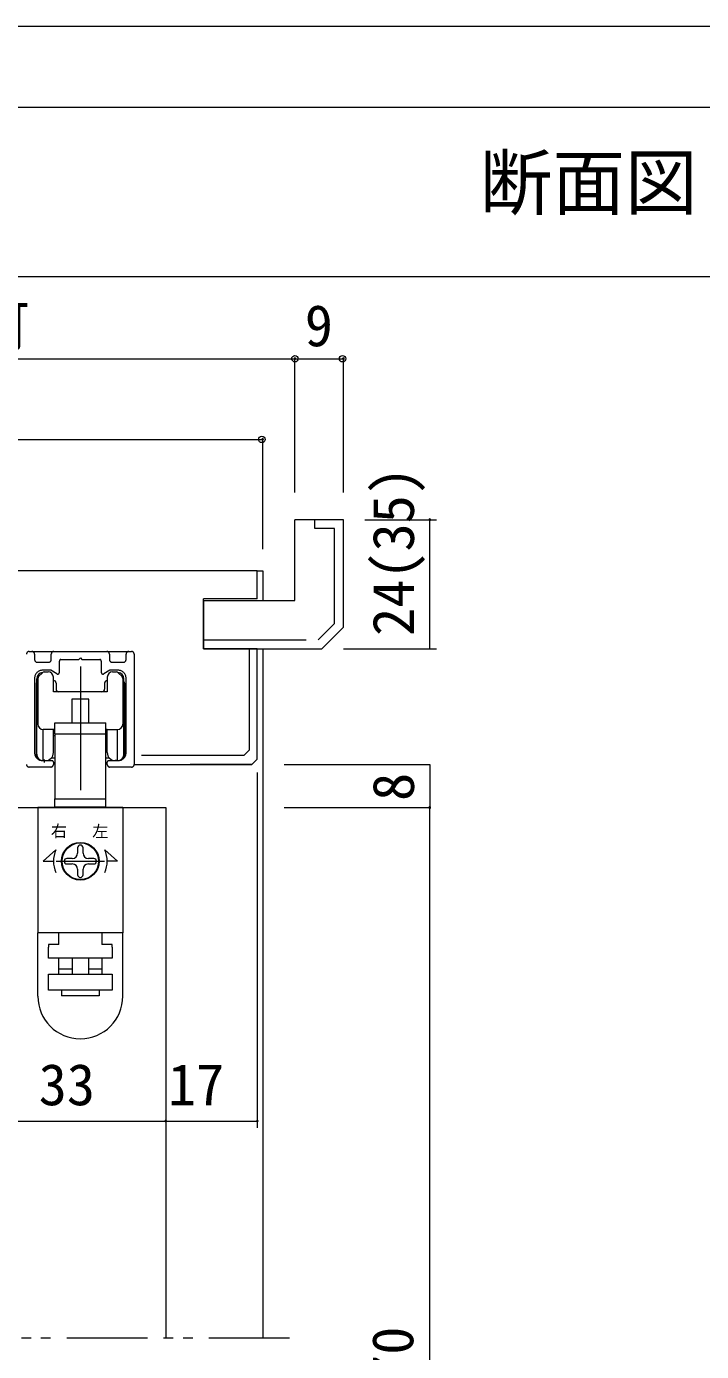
# Model space of a CAD drawing. Units: millimetres on the paper, enlarged 10 times, with parts at other scales. Extents: x -2000 to 2000, y -1385 to 1385.
# Drawn here: x -1142 to -724, y 564 to 1385 of the extents above; entities that cross this region are included whole.
import ezdxf
from ezdxf.enums import TextEntityAlignment as Align

# ---------------------------------------------------------------- set-up
doc = ezdxf.new("R2010")
doc.units = ezdxf.units.MM
doc.header["$LTSCALE"] = 10
doc.header["$PDMODE"] = 32
doc.header["$PDSIZE"] = 4
for name, pattern in [('DOUBLE_CHAIN1', [8.8, 5, -1, 0.6, -0.6, 0.6, -1]), ('USER2', [9.525, 6.35, -3.175]), ('USER3', [31.75, 15.875, -3.175, 3.175, -3.175, 3.175, -3.175]), ('USER4', [50.8, 31.75, -6.35, 6.35, -6.35])]:
    doc.linetypes.add(name, pattern=pattern)
doc.layers.add('1-1_0', color=7, linetype='Continuous', lineweight=20)
doc.layers.add('2-0_18', color=7, linetype='Continuous', lineweight=18)
doc.styles.add('ＭＳ ゴシック', font='')
doc.styles.get('ＭＳ ゴシック').set_extended_font_data('MS Gothic')

msp = doc.modelspace()

# ---------------------------------------------------------------- linework, layer by layer
at = {"layer": '1-1_0'}
for p, q in [((-1950, 1335), (380, 1335)), ((-1950, 1230), (380, 1230))]:
    msp.add_line(p, q, dxfattribs=at)
msp.add_lwpolyline([(-2000, -1385), (2000, -1385), (2000, 1385), (-2000, 1385)], close=True, dxfattribs=at)
at = {"layer": '2-0_18', "color": 4, "lineweight": 9}
for p, q in [((-1522.77, 1179.13), (-946.11, 1179.13)), ((-976.11, 1096.24), (-976.11, 1179.13)), ((-946.11, 1096.24), (-946.11, 1179.13)), ((-1502.77, 1129.12), (-996.11, 1129.12)), ((-996.11, 1061.04), (-996.11, 1129.12)), ((-932.77, 1079.37), (-888.47, 1079.37)), ((-892.63, 999.37), (-892.63, 1079.37)), ((-946.11, 999.37), (-888.47, 999.37)), ((-999.44, 922.71), (-999.44, 702.54)), ((-982.77, 927.71), (-892.63, 927.71)), ((-982.77, 901.04), (-892.63, 901.04)), ((-1166.11, 706.7), (-1056.11, 706.7)), ((-1056.11, 706.7), (-999.44, 706.7))]:
    msp.add_line(p, q, dxfattribs=at)
at = {"layer": '2-0_18', "lineweight": 20}
for p, q in [((-976.11, 1029.37), (-976.11, 1079.37)), ((-946.11, 1079.37), (-976.11, 1079.37)), ((-946.11, 1012.71), (-946.11, 1079.37)), ((-999.44, 1047.71), (-1499.44, 1047.71)), ((-999.44, 1030.37), (-999.44, 1047.71)), ((-999.44, 1047.71), (-996.11, 1047.71)), ((-996.11, 1047.71), (-996.11, 1029.37)), ((-1032.77, 999.37), (-1032.77, 1030.37)), ((-999.44, 1030.37), (-1032.77, 1030.37)), ((-1032.77, 1029.37), (-976.11, 1029.37)), ((-1032.77, 1029.37), (-1032.77, 999.37)), ((-1032.77, 1029.37), (-1032.77, 999.37)), ((-959.44, 999.37), (-946.11, 1012.71)), ((-1140.69, 997.71), (-1079.03, 997.71)), ((-1075.69, 996.04), (-1075.69, 927.71)), ((-999.44, 999.37), (-1032.77, 999.37)), ((-1032.77, 999.37), (-959.44, 999.37)), ((-999.44, 931.04), (-999.44, 999.37)), ((-996.11, 999.37), (-996.11, 572.22)), ((-946.11, 999.37), (-892.63, 999.37)), ((-1136.36, 978.04), (-1136.36, 933.37)), ((-1135.36, 981.02), (-1135.36, 952.71)), ((-1132.52, 984.55), (-1134.87, 982.19)), ((-1131.34, 985.04), (-1129.03, 985.04)), ((-1125.69, 972.71), (-1125.69, 981.71)), ((-1124.03, 978.04), (-1124.03, 974.37)), ((-1094.03, 978.04), (-1094.03, 974.37)), ((-1092.36, 981.71), (-1092.36, 972.71)), ((-1089.03, 985.04), (-1086.72, 985.04)), ((-1085.54, 984.55), (-1083.18, 982.19)), ((-1082.69, 981.02), (-1082.69, 952.71)), ((-1081.69, 978.04), (-1081.69, 933.37)), ((-1092.36, 972.71), (-1125.69, 972.71)), ((-1114.36, 968.04), (-1114.36, 953.38)), ((-1103.69, 968.04), (-1114.36, 968.04)), ((-1103.69, 953.38), (-1103.69, 968.04)), ((-1093.17, 946.71), (-1093.17, 953.38)), ((-1125.69, 949.37), (-1132.03, 949.37)), ((-1124.88, 946.71), (-1093.17, 946.71)), ((-1124.88, 946.71), (-1124.88, 906.37)), ((-1093.17, 906.37), (-1093.17, 946.71)), ((-1092.36, 949.37), (-1086.03, 949.37)), ((-1126.97, 931.71), (-1124.88, 931.71)), ((-1093.17, 931.71), (-1091.08, 931.71)), ((-999.44, 931.04), (-1002.74, 927.71)), ((-1075.69, 927.71), (-1002.77, 927.71)), ((-1002.74, 927.71), (-1041.11, 927.71)), ((-1093.17, 901.37), (-1093.17, 906.37)), ((-1166.11, 901.04), (-1056.11, 901.04)), ((-1124.88, 901.37), (-1093.17, 901.37)), ((-1122.33, 901.37), (-1122.33, 901.04)), ((-1095.67, 901.04), (-1095.67, 901.37)), ((-1056.11, 901.04), (-1056.11, 572.22)), ((-1135.36, 784.04), (-1135.36, 823.37)), ((-1082.69, 784.04), (-1082.69, 823.37)), ((-1056.11, 826.95), (-1056.11, 702.54)), ((-1056.11, 788.26), (-1056.11, 702.54))]:
    msp.add_line(p, q, dxfattribs=at)
at = {"layer": '2-0_18', "linetype": 'USER2', "lineweight": 20}
for p, q in [((-963.89, 1073.82), (-963.89, 1079.37)), ((-951.66, 1073.82), (-963.89, 1073.82)), ((-951.66, 1015.01), (-951.66, 1073.82)), ((-961.74, 1004.93), (-951.66, 1015.01)), ((-1032.77, 1004.93), (-961.74, 1004.93)), ((-1004.44, 999.37), (-1004.44, 936.59)), ((-1004.44, 936.59), (-1007.74, 933.26)), ((-1007.74, 933.26), (-1077.36, 933.26))]:
    msp.add_line(p, q, dxfattribs=at)
at = {"layer": '2-0_18', "color": 6, "linetype": 'USER3'}
for p, q in [((-1140.69, 997.71), (-1139.03, 997.71)), ((-1137.36, 996.04), (-1137.36, 992.71)), ((-1127.03, 992.71), (-1127.03, 996.04)), ((-1091.03, 996.04), (-1091.03, 992.71)), ((-1080.69, 992.71), (-1080.69, 996.04)), ((-1079.03, 997.71), (-1077.36, 997.71)), ((-1135.69, 991.04), (-1128.69, 991.04)), ((-1122.03, 984.69), (-1122.03, 991.71)), ((-1096.03, 991.71), (-1096.03, 984.69)), ((-1089.36, 991.04), (-1082.36, 991.04)), ((-1137.36, 981.04), (-1137.36, 935.04)), ((-1080.69, 935.04), (-1080.69, 981.04)), ((-1132.36, 930.04), (-1126.69, 930.04)), ((-1125.69, 929.04), (-1125.69, 927.71)), ((-1092.36, 927.71), (-1092.36, 929.04)), ((-1091.36, 930.04), (-1085.69, 930.04)), ((-1127.36, 926.04), (-1140.69, 926.04)), ((-1077.36, 926.04), (-1090.69, 926.04))]:
    msp.add_line(p, q, dxfattribs=at)
at = {"layer": '2-0_18', "color": 3, "linetype": 'USER4'}
msp.add_line((-1109.03, 988.44), (-1109.03, 911.77), dxfattribs=at)
at = {"layer": '2-0_18'}
for p, q in [((-1136.03, 934.04), (-1136.03, 980.71)), ((-1082.03, 934.04), (-1082.03, 980.71)), ((-1132.04, 930.04), (-1132.02, 949.37)), ((-1125.69, 935.04), (-1125.69, 949.37)), ((-1125.69, 945.71), (-1124.88, 945.71)), ((-1092.36, 945.71), (-1093.17, 945.71)), ((-1092.36, 935.04), (-1092.36, 949.37)), ((-1086.01, 930.04), (-1086.03, 949.37)), ((-1132.03, 930.04), (-1130.69, 930.04)), ((-1086.03, 930.04), (-1087.36, 930.04)), ((-1135.36, 901.04), (-1135.36, 823.37)), ((-1082.69, 901.04), (-1135.36, 901.04)), ((-1082.69, 901.04), (-1082.69, 823.37)), ((-1132.12, 867.71), (-1124.15, 874.71)), ((-1110.69, 876.04), (-1110.69, 872.71)), ((-1107.36, 872.71), (-1107.36, 876.04)), ((-1085.93, 867.71), (-1093.9, 874.71)), ((-1132.12, 867.71), (-1125.69, 867.71)), ((-1123.92, 867.71), (-1094.14, 867.71)), ((-1114.03, 869.37), (-1117.36, 869.37)), ((-1117.36, 866.04), (-1114.03, 866.04)), ((-1110.69, 862.71), (-1110.69, 859.37)), ((-1107.36, 859.37), (-1107.36, 862.71)), ((-1100.69, 869.37), (-1104.03, 869.37)), ((-1104.03, 866.04), (-1100.69, 866.04)), ((-1085.93, 867.71), (-1092.36, 867.71)), ((-1082.69, 823.37), (-1135.36, 823.37)), ((-1122.36, 816.04), (-1122.36, 823.37)), ((-1095.69, 823.37), (-1095.69, 816.04)), ((-1122.36, 816.04), (-1128.69, 816.04)), ((-1128.69, 816.04), (-1128.69, 814.37)), ((-1089.36, 816.04), (-1095.69, 816.04)), ((-1089.36, 814.37), (-1089.36, 816.04)), ((-1089.36, 814.37), (-1089.36, 807.71)), ((-1122.36, 801.04), (-1122.36, 807.71)), ((-1114.03, 807.71), (-1114.03, 797.71)), ((-1104.03, 807.71), (-1104.03, 797.71)), ((-1095.69, 807.71), (-1095.69, 801.04)), ((-1128.69, 787.71), (-1128.69, 797.71)), ((-1128.69, 797.71), (-1089.36, 797.71)), ((-1122.36, 801.04), (-1114.03, 801.04)), ((-1122.36, 797.71), (-1122.36, 801.04)), ((-1120.69, 787.71), (-1120.69, 784.37))]:
    msp.add_line(p, q, dxfattribs=at)
at = {"layer": '2-0_18', "color": 2}
msp.add_line((-1131.37, 930.84), (-1131.37, 928.9), dxfattribs=at)
at = {"layer": '2-0_18', "linetype": 'DOUBLE_CHAIN1', "lineweight": 20}
msp.add_line((-979.44, 572.22), (-1519.44, 572.22), dxfattribs=at)
at = {"layer": '2-0_18', "color": 6, "linetype": 'USER3'}
for points in [[(-1125.36, 997.71), (-1109.03, 997.71), (-1092.69, 997.71)], [(-1121.03, 992.71), (-1110.03, 992.71), (-1109.03, 993.71), (-1108.03, 992.71), (-1097.03, 992.71)], [(-1123.53, 983.83), (-1127.36, 986.04), (-1132.36, 986.04)], [(-1085.69, 986.04), (-1090.69, 986.04), (-1094.53, 983.83)]]:
    msp.add_lwpolyline(points, dxfattribs=at)
at = {"layer": '2-0_18', "lineweight": 20}
for points in [[(-1124.88, 946.71), (-1124.88, 953.38), (-1093.17, 953.38)], [(-1124.88, 901.37), (-1124.88, 906.37), (-1093.17, 906.37)]]:
    msp.add_lwpolyline(points, dxfattribs=at)
at = {"layer": '2-0_18', "color": 4, "lineweight": 9}
for points in [[(-982.77, 927.71), (-892.63, 927.71), (-892.63, 901.04)], [(-982.77, 137.22), (-892.63, 137.22), (-892.63, 901.04)]]:
    msp.add_lwpolyline(points, dxfattribs=at)
at = {"layer": '2-0_18'}
for points in [[(-1089.36, 807.71), (-1128.69, 807.71), (-1128.69, 814.37)], [(-1089.36, 797.71), (-1089.36, 787.71), (-1128.69, 787.71)], [(-1104.03, 801.04), (-1095.69, 801.04), (-1095.69, 797.71)], [(-1097.36, 787.71), (-1097.36, 784.37), (-1120.69, 784.37)]]:
    msp.add_lwpolyline(points, dxfattribs=at)
for radius in [11.67, 11.33]:
    msp.add_circle((-1109.03, 867.71), radius, dxfattribs=at)
at = {"layer": '2-0_18', "color": 4, "lineweight": 9}
for centre, start, end in [((-976.11, 1179.13), 0, 180), ((-976.11, 1179.13), 180, 0), ((-946.11, 1179.13), 0, 180), ((-946.11, 1179.13), 180, 0), ((-996.11, 1129.12), 0, 180), ((-996.11, 1129.12), 180, 0), ((-892.63, 1079.37), 90, 270), ((-892.63, 1079.37), 270, 90), ((-892.63, 901.04), 90, 270), ((-892.63, 901.04), 90, 270), ((-892.63, 901.04), 270, 90), ((-892.63, 901.04), 270, 90), ((-1056.11, 706.7), 0, 180), ((-1056.11, 706.7), 0, 180), ((-1056.11, 706.7), 180, 0), ((-1056.11, 706.7), 180, 0), ((-999.44, 706.7), 0, 180), ((-999.44, 706.7), 180, 0)]:
    msp.add_arc(centre, 0.521, start, end, dxfattribs=at)
at = {"layer": '2-0_18', "color": 6, "linetype": 'USER3'}
for centre, radius, start, end in [((-1140.69, 996.04), 1.67, 90, 180), ((-1139.03, 996.04), 1.67, 360, 90), ((-1125.36, 996.04), 1.67, 90, 180), ((-1092.69, 996.04), 1.67, 360, 90), ((-1079.03, 996.04), 1.67, 90, 180), ((-1077.36, 996.04), 1.67, 360, 90), ((-1135.69, 992.71), 1.67, 180, 270), ((-1132.36, 981.04), 5, 90, 180), ((-1128.69, 992.71), 1.67, 270, 0), ((-1121.03, 991.71), 1, 90, 180), ((-1097.03, 991.71), 1, 0, 90), ((-1089.36, 992.71), 1.67, 180, 270), ((-1085.69, 981.04), 5, 0, 90), ((-1082.36, 992.71), 1.67, 270, 0), ((-1123.03, 984.69), 1, 240, 0), ((-1095.03, 984.69), 1, 180, 300), ((-1132.36, 935.04), 5, 180, 270), ((-1126.69, 929.04), 1, 360, 90), ((-1091.36, 929.04), 1, 90, 180), ((-1085.69, 935.04), 5, 270, 0), ((-1140.69, 927.71), 1.67, 180, 270), ((-1127.36, 927.71), 1.67, 270, 0), ((-1090.69, 927.71), 1.67, 180, 270), ((-1077.36, 927.71), 1.67, 270, 0)]:
    msp.add_arc(centre, radius, start, end, dxfattribs=at)
at = {"layer": '2-0_18', "lineweight": 20}
for centre, radius, start, end in [((-1134.69, 978.04), 1.67, 143.10953, 180), ((-1133.69, 981.02), 1.67, 135, 180), ((-1131.34, 983.37), 1.67, 90, 135), ((-1129.03, 981.71), 3.33, 360, 90), ((-1125.69, 978.04), 1.67, 360, 90), ((-1092.36, 978.04), 1.67, 90, 180), ((-1089.03, 981.71), 3.33, 90, 180), ((-1086.72, 983.37), 1.67, 45, 90), ((-1084.36, 981.02), 1.67, 0, 45), ((-1083.36, 978.04), 1.67, 0, 36.78801), ((-1122.36, 974.37), 1.67, 180, 270), ((-1095.69, 974.37), 1.67, 270, 0), ((-1132.03, 952.71), 3.33, 180, 270), ((-1086.03, 952.71), 3.33, 270, 360), ((-1125.69, 946.04), 3.33, 75.95044, 90), ((-1092.36, 946.04), 3.33, 90, 104.0179), ((-1134.69, 933.37), 1.67, 180, 245.90184), ((-1083.36, 933.37), 1.67, 294.19339, 360), ((-1109.03, 784.04), 26.33, 180, 0)]:
    msp.add_arc(centre, radius, start, end, dxfattribs=at)
at = {"layer": '2-0_18'}
for centre, radius, start, end in [((-1132.03, 980.71), 4, 94.64843, 180), ((-1086.03, 980.71), 4, 0, 85.35157), ((-1132.03, 934.04), 4, 180, 270), ((-1130.69, 935.04), 5, 270, 0), ((-1087.36, 935.04), 5, 180, 270), ((-1086.03, 934.04), 4, 270, 0), ((-1109.03, 867.71), 16.67, 155.16542, 204.83459), ((-1114.03, 872.71), 3.33, 270, 0), ((-1109.03, 876.04), 1.67, 90, 180), ((-1109.03, 876.04), 1.67, 0, 90), ((-1104.03, 872.71), 3.33, 180, 270), ((-1109.03, 867.71), 16.67, 335.16541, 24.83458), ((-1117.36, 867.71), 1.67, 90, 180), ((-1117.36, 867.71), 1.67, 180, 270), ((-1114.03, 862.71), 3.33, 0, 90), ((-1104.03, 862.71), 3.33, 90, 180), ((-1100.69, 867.71), 1.67, 0, 90), ((-1100.69, 867.71), 1.67, 270, 0), ((-1109.03, 859.37), 1.67, 180, 270), ((-1109.03, 859.37), 1.67, 270, 0)]:
    msp.add_arc(centre, radius, start, end, dxfattribs=at)
at = {"layer": '2-0_18', "color": 4}
for p in [(-976.11, 1179.13), (-946.63, 1179.13), (-996.63, 1129.12)]:
    msp.add_point(p, dxfattribs=at)

# ---------------------------------------------------------------- texts
at = {"layer": '1-1_0', "style": 'ＭＳ ゴシック'}
msp.add_text('断面図', height=32.99, dxfattribs=at).set_placement((-861.74, 1261.98), align=Align.BOTTOM_LEFT)
at = {"layer": '2-0_18', "style": 'ＭＳ ゴシック'}
for s, height, p in [('152～215調整可', 25.66, (-1384.73, 1179.13)), ('9', 25.66, (-970.03, 1179.13)), ('右', 7.33, (-1127.26, 880.57)), ('左', 7.33, (-1101.67, 880.37)), ('33', 25.66, (-1134.83, 708.79)), ('17', 25.66, (-1054.83, 708.79))]:
    msp.add_text(s, height=height, dxfattribs=at).set_placement(p, align=Align.BOTTOM_LEFT)
for s, p in [('24(35)', (-894.72, 1007.32)), ('8', (-894.72, 905.07)), ('DH:1,970', (-895.14, 439.69))]:
    msp.add_text(s, height=25.66, rotation=90, dxfattribs=at).set_placement(p, align=Align.BOTTOM_LEFT)

doc.saveas('drawing.dxf')
